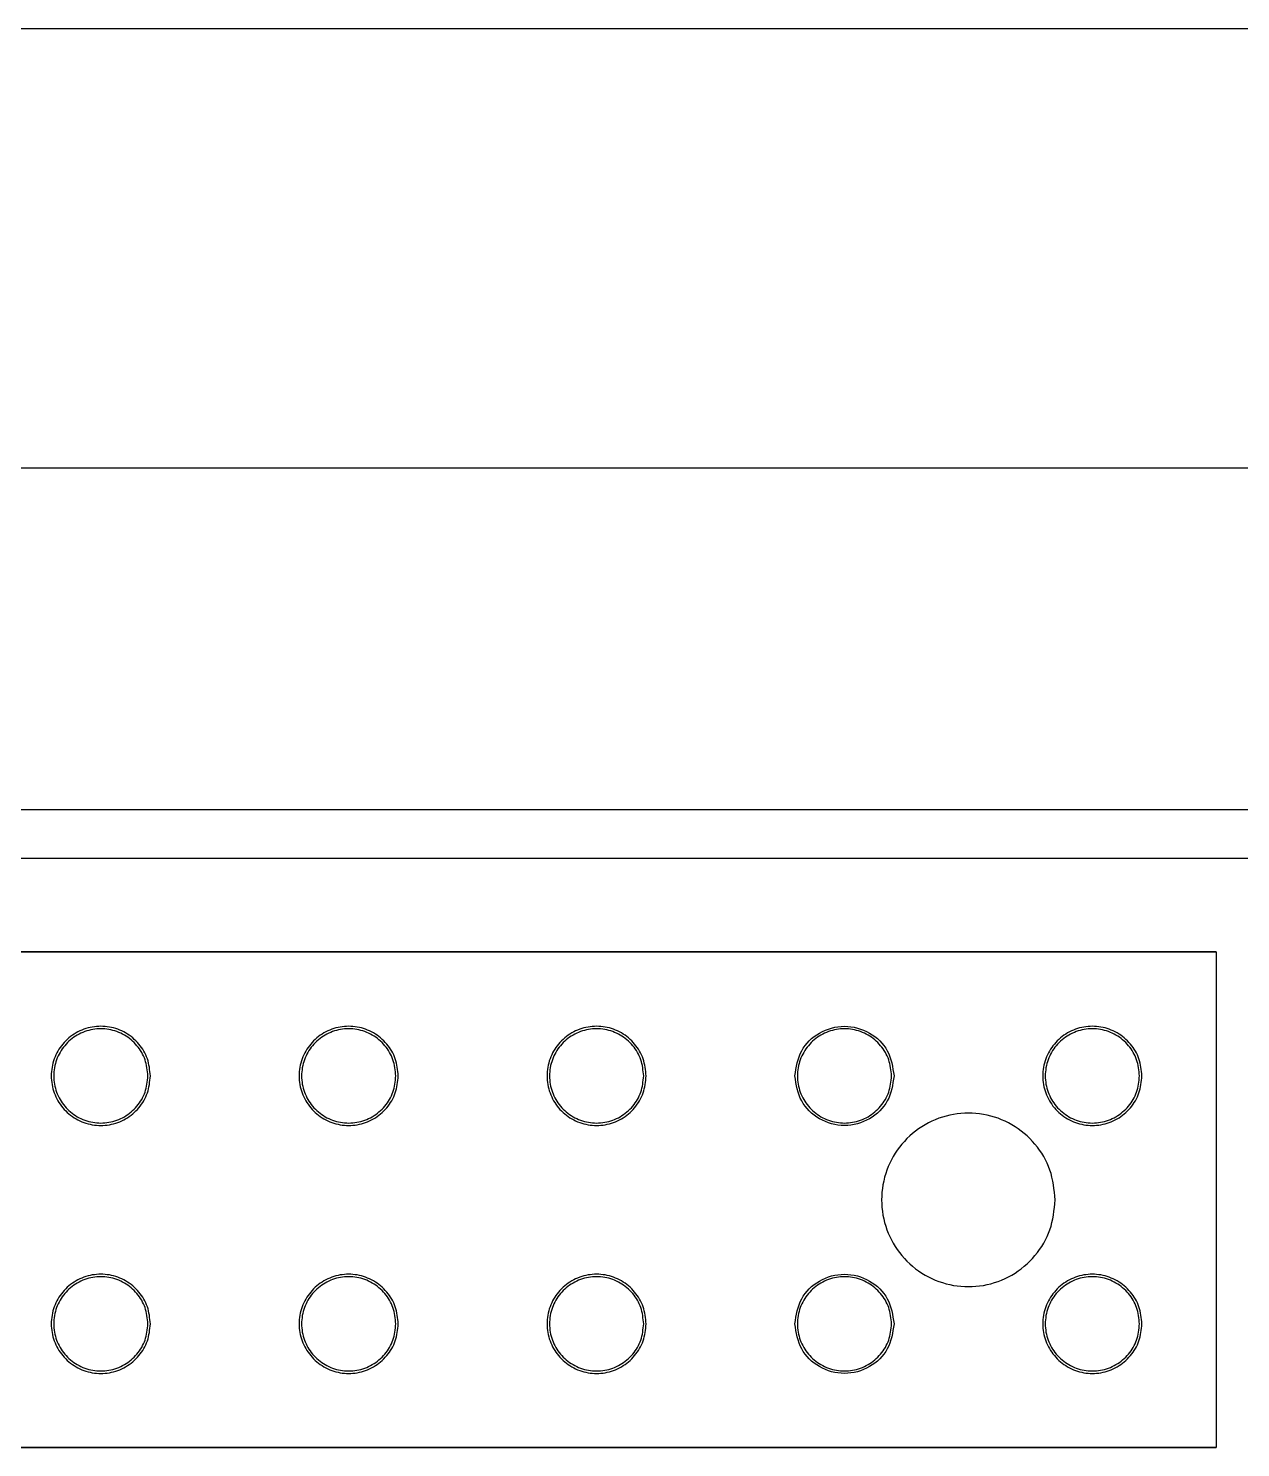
# Model space of a CAD drawing. Extents: x 1609 to 25880, y -15559 to -1657.
# Drawn here: x 16765 to 20433, y -6748 to -2455 of the extents above; entities that cross this region are included whole.
import ezdxf

# ---------------------------------------------------------------- set-up
doc = ezdxf.new("R2010")
doc.units = 0
doc.layers.get('0').update_dxf_attribs({"linetype": 'CONTINUOUS'})

msp = doc.modelspace()

# ---------------------------------------------------------------- linework, layer by layer
at = {"color": 7}
for points in [[(3262.5, -2454.732), (22455, -2454.732)], [(4296, -3783.732), (21421.5, -3783.732)], [(4148.25, -4817.232), (21569.25, -4817.232)], [(4148.25, -4964.232), (21569.25, -4964.232)], [(20358.75, -5247.732), (5358.75, -5247.732)], [(20358.75, -5247.732), (20358.75, -6747.732)], [(6108.75, -6747.732), (20358.75, -6747.732)]]:
    msp.add_lwpolyline(points, dxfattribs=at)
for points in [[(20358.75, -5247.732), (20358.75, -6747.732), (5358.75, -6747.732), (5358.75, -5247.732)], [(16983.75, -5622.732)], [(16983.75, -5622.732)], [(17126.775, -5623.347)], [(17126.775, -5623.347)], [(17134.275, -5623.347)], [(17134.275, -5623.347)], [(17733.75, -5622.732)], [(17733.75, -5622.732)], [(17876.775, -5623.347)], [(17876.775, -5623.347)], [(17884.275, -5623.347)], [(17884.275, -5623.347)], [(18483.75, -5622.732)], [(18483.75, -5622.732)], [(18626.775, -5623.347)], [(18626.775, -5623.347)], [(18634.275, -5623.347)], [(18634.275, -5623.347)], [(19233.75, -5622.732)], [(19233.75, -5622.732)], [(19376.775, -5623.347)], [(19376.775, -5623.347)], [(19384.275, -5623.347)], [(19384.275, -5623.347)], [(19983.75, -5622.732)], [(19983.75, -5622.732)], [(20126.775, -5623.347)], [(20126.775, -5623.347)], [(20134.275, -5623.347)], [(20134.275, -5623.347)], [(19871.775, -5998.347)], [(19871.775, -5998.347)], [(16983.75, -6372.732)], [(16983.75, -6372.732)], [(17126.775, -6373.347)], [(17126.775, -6373.347)], [(17134.275, -6373.347)], [(17134.275, -6373.347)], [(17733.75, -6372.732)], [(17733.75, -6372.732)], [(17876.775, -6373.347)], [(17876.775, -6373.347)], [(17884.275, -6373.347)], [(17884.275, -6373.347)], [(18483.75, -6372.732)], [(18483.75, -6372.732)], [(18626.775, -6373.347)], [(18626.775, -6373.347)], [(18634.275, -6373.347)], [(18634.275, -6373.347)], [(19233.75, -6372.732)], [(19233.75, -6372.732)], [(19376.775, -6373.347)], [(19376.775, -6373.347)], [(19384.275, -6373.347)], [(19384.275, -6373.347)], [(19983.75, -6372.732)], [(19983.75, -6372.732)], [(20126.775, -6373.347)], [(20126.775, -6373.347)], [(20134.275, -6373.347)], [(20134.275, -6373.347)]]:
    msp.add_lwpolyline(points, close=True, dxfattribs=at)
for points, knots in [([(17134.275, -5623.347), (17132.482806, -5640.884196), (17128.924068, -5675.707602), (17101.314066, -5721.72727), (17060.88835, -5755.941686), (17010.828714, -5774.087872), (16957.709796, -5774.087872), (16907.720272, -5755.941686), (16867.014614, -5721.72727), (16840.444754, -5675.707602), (16831.167889, -5623.347), (16840.444754, -5570.986398), (16867.014614, -5524.96673), (16907.720272, -5490.752314), (16957.709796, -5472.606128), (17010.828714, -5472.606128), (17060.88835, -5490.752314), (17101.314066, -5524.96673), (17128.924068, -5570.986398), (17132.482806, -5605.809804), (17134.275, -5623.347)], [0, 0, 0, 0, 52.344617, 103.940101, 156.284718, 208.629336, 260.224819, 312.569437, 364.914054, 416.509538, 468.854155, 521.198772, 572.794256, 625.138873, 677.483491, 729.078974, 781.423592, 833.768209, 885.363693, 937.70831, 937.70831, 937.70831, 937.70831]), ([(17134.275, -5623.347), (17132.482806, -5640.884196), (17128.924068, -5675.707602), (17101.314066, -5721.72727), (17060.88835, -5755.941686), (17010.828714, -5774.087872), (16957.709796, -5774.087872), (16907.720272, -5755.941686), (16867.014614, -5721.72727), (16840.444754, -5675.707602), (16831.167889, -5623.347), (16840.444754, -5570.986398), (16867.014614, -5524.96673), (16907.720272, -5490.752314), (16957.709796, -5472.606128), (17010.828714, -5472.606128), (17060.88835, -5490.752314), (17101.314066, -5524.96673), (17128.924068, -5570.986398), (17132.482806, -5605.809804), (17134.275, -5623.347)], [0, 0, 0, 0, 52.344617, 103.940101, 156.284718, 208.629336, 260.224819, 312.569437, 364.914054, 416.509538, 468.854155, 521.198772, 572.794256, 625.138873, 677.483491, 729.078974, 781.423592, 833.768209, 885.363693, 937.70831, 937.70831, 937.70831, 937.70831]), ([(17126.775, -5623.347), (17125.072416, -5640.007336), (17121.691615, -5673.089572), (17095.462113, -5716.808256), (17057.057682, -5749.311951), (17009.501029, -5766.550828), (16959.038056, -5766.550828), (16911.548009, -5749.311951), (16872.877633, -5716.808256), (16847.636266, -5673.089572), (16838.823245, -5623.347), (16847.636266, -5573.604428), (16872.877633, -5529.885744), (16911.548009, -5497.382049), (16959.038056, -5480.143172), (17009.501029, -5480.143172), (17057.057682, -5497.382049), (17095.462113, -5529.885744), (17121.691615, -5573.604428), (17125.072416, -5606.686664), (17126.775, -5623.347)], [0, 0, 0, 0, 49.727386, 98.743096, 148.470482, 198.197869, 247.213578, 296.940965, 346.668351, 395.684061, 445.411447, 495.138834, 544.154543, 593.88193, 643.609316, 692.625026, 742.352412, 792.079798, 841.095508, 890.822894, 890.822894, 890.822894, 890.822894]), ([(17126.775, -5623.347), (17125.072416, -5640.007336), (17121.691615, -5673.089572), (17095.462113, -5716.808256), (17057.057682, -5749.311951), (17009.501029, -5766.550828), (16959.038056, -5766.550828), (16911.548009, -5749.311951), (16872.877633, -5716.808256), (16847.636266, -5673.089572), (16838.823245, -5623.347), (16847.636266, -5573.604428), (16872.877633, -5529.885744), (16911.548009, -5497.382049), (16959.038056, -5480.143172), (17009.501029, -5480.143172), (17057.057682, -5497.382049), (17095.462113, -5529.885744), (17121.691615, -5573.604428), (17125.072416, -5606.686664), (17126.775, -5623.347)], [0, 0, 0, 0, 49.727386, 98.743096, 148.470482, 198.197869, 247.213578, 296.940965, 346.668351, 395.684061, 445.411447, 495.138834, 544.154543, 593.88193, 643.609316, 692.625026, 742.352412, 792.079798, 841.095508, 890.822894, 890.822894, 890.822894, 890.822894]), ([(17884.275, -5623.347), (17882.482806, -5640.884196), (17878.924068, -5675.707602), (17851.314066, -5721.72727), (17810.88835, -5755.941686), (17760.828714, -5774.087872), (17707.709796, -5774.087872), (17657.720272, -5755.941686), (17617.014614, -5721.72727), (17590.444754, -5675.707602), (17581.167889, -5623.347), (17590.444754, -5570.986398), (17617.014614, -5524.96673), (17657.720272, -5490.752314), (17707.709796, -5472.606128), (17760.828714, -5472.606128), (17810.88835, -5490.752314), (17851.314066, -5524.96673), (17878.924068, -5570.986398), (17882.482806, -5605.809804), (17884.275, -5623.347)], [0, 0, 0, 0, 52.344617, 103.940101, 156.284718, 208.629336, 260.224819, 312.569437, 364.914054, 416.509538, 468.854155, 521.198772, 572.794256, 625.138873, 677.483491, 729.078974, 781.423592, 833.768209, 885.363693, 937.70831, 937.70831, 937.70831, 937.70831]), ([(17884.275, -5623.347), (17882.482806, -5640.884196), (17878.924068, -5675.707602), (17851.314066, -5721.72727), (17810.88835, -5755.941686), (17760.828714, -5774.087872), (17707.709796, -5774.087872), (17657.720272, -5755.941686), (17617.014614, -5721.72727), (17590.444754, -5675.707602), (17581.167889, -5623.347), (17590.444754, -5570.986398), (17617.014614, -5524.96673), (17657.720272, -5490.752314), (17707.709796, -5472.606128), (17760.828714, -5472.606128), (17810.88835, -5490.752314), (17851.314066, -5524.96673), (17878.924068, -5570.986398), (17882.482806, -5605.809804), (17884.275, -5623.347)], [0, 0, 0, 0, 52.344617, 103.940101, 156.284718, 208.629336, 260.224819, 312.569437, 364.914054, 416.509538, 468.854155, 521.198772, 572.794256, 625.138873, 677.483491, 729.078974, 781.423592, 833.768209, 885.363693, 937.70831, 937.70831, 937.70831, 937.70831]), ([(17876.775, -5623.347), (17875.072416, -5640.007336), (17871.691615, -5673.089572), (17845.462113, -5716.808256), (17807.057682, -5749.311951), (17759.501029, -5766.550828), (17709.038056, -5766.550828), (17661.548009, -5749.311951), (17622.877633, -5716.808256), (17597.636266, -5673.089572), (17588.823245, -5623.347), (17597.636266, -5573.604428), (17622.877633, -5529.885744), (17661.548009, -5497.382049), (17709.038056, -5480.143172), (17759.501029, -5480.143172), (17807.057682, -5497.382049), (17845.462113, -5529.885744), (17871.691615, -5573.604428), (17875.072416, -5606.686664), (17876.775, -5623.347)], [0, 0, 0, 0, 49.727386, 98.743096, 148.470482, 198.197869, 247.213578, 296.940965, 346.668351, 395.684061, 445.411447, 495.138834, 544.154543, 593.88193, 643.609316, 692.625026, 742.352412, 792.079798, 841.095508, 890.822894, 890.822894, 890.822894, 890.822894]), ([(17876.775, -5623.347), (17875.072416, -5640.007336), (17871.691615, -5673.089572), (17845.462113, -5716.808256), (17807.057682, -5749.311951), (17759.501029, -5766.550828), (17709.038056, -5766.550828), (17661.548009, -5749.311951), (17622.877633, -5716.808256), (17597.636266, -5673.089572), (17588.823245, -5623.347), (17597.636266, -5573.604428), (17622.877633, -5529.885744), (17661.548009, -5497.382049), (17709.038056, -5480.143172), (17759.501029, -5480.143172), (17807.057682, -5497.382049), (17845.462113, -5529.885744), (17871.691615, -5573.604428), (17875.072416, -5606.686664), (17876.775, -5623.347)], [0, 0, 0, 0, 49.727386, 98.743096, 148.470482, 198.197869, 247.213578, 296.940965, 346.668351, 395.684061, 445.411447, 495.138834, 544.154543, 593.88193, 643.609316, 692.625026, 742.352412, 792.079798, 841.095508, 890.822894, 890.822894, 890.822894, 890.822894]), ([(18634.275, -5623.347), (18632.482806, -5640.884196), (18628.924068, -5675.707602), (18601.314066, -5721.72727), (18560.88835, -5755.941686), (18510.828714, -5774.087872), (18457.709796, -5774.087872), (18407.720272, -5755.941686), (18367.014614, -5721.72727), (18340.444754, -5675.707602), (18331.167889, -5623.347), (18340.444754, -5570.986398), (18367.014614, -5524.96673), (18407.720272, -5490.752314), (18457.709796, -5472.606128), (18510.828714, -5472.606128), (18560.88835, -5490.752314), (18601.314066, -5524.96673), (18628.924068, -5570.986398), (18632.482806, -5605.809804), (18634.275, -5623.347)], [0, 0, 0, 0, 52.344617, 103.940101, 156.284718, 208.629336, 260.224819, 312.569437, 364.914054, 416.509538, 468.854155, 521.198772, 572.794256, 625.138873, 677.483491, 729.078974, 781.423592, 833.768209, 885.363693, 937.70831, 937.70831, 937.70831, 937.70831]), ([(18634.275, -5623.347), (18632.482806, -5640.884196), (18628.924068, -5675.707602), (18601.314066, -5721.72727), (18560.88835, -5755.941686), (18510.828714, -5774.087872), (18457.709796, -5774.087872), (18407.720272, -5755.941686), (18367.014614, -5721.72727), (18340.444754, -5675.707602), (18331.167889, -5623.347), (18340.444754, -5570.986398), (18367.014614, -5524.96673), (18407.720272, -5490.752314), (18457.709796, -5472.606128), (18510.828714, -5472.606128), (18560.88835, -5490.752314), (18601.314066, -5524.96673), (18628.924068, -5570.986398), (18632.482806, -5605.809804), (18634.275, -5623.347)], [0, 0, 0, 0, 52.344617, 103.940101, 156.284718, 208.629336, 260.224819, 312.569437, 364.914054, 416.509538, 468.854155, 521.198772, 572.794256, 625.138873, 677.483491, 729.078974, 781.423592, 833.768209, 885.363693, 937.70831, 937.70831, 937.70831, 937.70831]), ([(18626.775, -5623.347), (18625.072416, -5640.007336), (18621.691615, -5673.089572), (18595.462113, -5716.808256), (18557.057682, -5749.311951), (18509.501029, -5766.550828), (18459.038056, -5766.550828), (18411.548009, -5749.311951), (18372.877633, -5716.808256), (18347.636266, -5673.089572), (18338.823245, -5623.347), (18347.636266, -5573.604428), (18372.877633, -5529.885744), (18411.548009, -5497.382049), (18459.038056, -5480.143172), (18509.501029, -5480.143172), (18557.057682, -5497.382049), (18595.462113, -5529.885744), (18621.691615, -5573.604428), (18625.072416, -5606.686664), (18626.775, -5623.347)], [0, 0, 0, 0, 49.727386, 98.743096, 148.470482, 198.197869, 247.213578, 296.940965, 346.668351, 395.684061, 445.411447, 495.138834, 544.154543, 593.88193, 643.609316, 692.625026, 742.352412, 792.079798, 841.095508, 890.822894, 890.822894, 890.822894, 890.822894]), ([(18626.775, -5623.347), (18625.072416, -5640.007336), (18621.691615, -5673.089572), (18595.462113, -5716.808256), (18557.057682, -5749.311951), (18509.501029, -5766.550828), (18459.038056, -5766.550828), (18411.548009, -5749.311951), (18372.877633, -5716.808256), (18347.636266, -5673.089572), (18338.823245, -5623.347), (18347.636266, -5573.604428), (18372.877633, -5529.885744), (18411.548009, -5497.382049), (18459.038056, -5480.143172), (18509.501029, -5480.143172), (18557.057682, -5497.382049), (18595.462113, -5529.885744), (18621.691615, -5573.604428), (18625.072416, -5606.686664), (18626.775, -5623.347)], [0, 0, 0, 0, 49.727386, 98.743096, 148.470482, 198.197869, 247.213578, 296.940965, 346.668351, 395.684061, 445.411447, 495.138834, 544.154543, 593.88193, 643.609316, 692.625026, 742.352412, 792.079798, 841.095508, 890.822894, 890.822894, 890.822894, 890.822894]), ([(19084.275, -5623.347), (19088.400777, -5596.904478), (19096.529963, -5544.80371), (19156.202954, -5487.445024), (19234.275, -5466.191906), (19312.347046, -5487.445024), (19372.020037, -5544.80371), (19380.149223, -5596.904478), (19384.275, -5623.347)], [0, 0, 0, 0, 78.428864, 154.531552, 232.960416, 311.38928, 387.491968, 465.920832, 465.920832, 465.920832, 465.920832]), ([(19084.275, -5623.347), (19088.400777, -5596.904478), (19096.529963, -5544.80371), (19156.202954, -5487.445024), (19234.275, -5466.191906), (19312.347046, -5487.445024), (19372.020037, -5544.80371), (19380.149223, -5596.904478), (19384.275, -5623.347)], [0, 0, 0, 0, 78.428864, 154.531552, 232.960416, 311.38928, 387.491968, 465.920832, 465.920832, 465.920832, 465.920832]), ([(19376.775, -5623.347), (19375.072416, -5640.007336), (19371.691615, -5673.089572), (19345.462113, -5716.808256), (19307.057682, -5749.311951), (19259.501029, -5766.550828), (19209.038056, -5766.550828), (19161.548009, -5749.311951), (19122.877633, -5716.808256), (19097.636266, -5673.089572), (19088.823245, -5623.347), (19097.636266, -5573.604428), (19122.877633, -5529.885744), (19161.548009, -5497.382049), (19209.038056, -5480.143172), (19259.501029, -5480.143172), (19307.057682, -5497.382049), (19345.462113, -5529.885744), (19371.691615, -5573.604428), (19375.072416, -5606.686664), (19376.775, -5623.347)], [0, 0, 0, 0, 49.727386, 98.743096, 148.470482, 198.197869, 247.213578, 296.940965, 346.668351, 395.684061, 445.411447, 495.138834, 544.154543, 593.88193, 643.609316, 692.625026, 742.352412, 792.079798, 841.095508, 890.822894, 890.822894, 890.822894, 890.822894]), ([(19376.775, -5623.347), (19375.072416, -5640.007336), (19371.691615, -5673.089572), (19345.462113, -5716.808256), (19307.057682, -5749.311951), (19259.501029, -5766.550828), (19209.038056, -5766.550828), (19161.548009, -5749.311951), (19122.877633, -5716.808256), (19097.636266, -5673.089572), (19088.823245, -5623.347), (19097.636266, -5573.604428), (19122.877633, -5529.885744), (19161.548009, -5497.382049), (19209.038056, -5480.143172), (19259.501029, -5480.143172), (19307.057682, -5497.382049), (19345.462113, -5529.885744), (19371.691615, -5573.604428), (19375.072416, -5606.686664), (19376.775, -5623.347)], [0, 0, 0, 0, 49.727386, 98.743096, 148.470482, 198.197869, 247.213578, 296.940965, 346.668351, 395.684061, 445.411447, 495.138834, 544.154543, 593.88193, 643.609316, 692.625026, 742.352412, 792.079798, 841.095508, 890.822894, 890.822894, 890.822894, 890.822894]), ([(20134.275, -5623.347), (20132.482806, -5640.884196), (20128.924068, -5675.707602), (20101.314066, -5721.72727), (20060.88835, -5755.941686), (20010.828714, -5774.087872), (19957.709796, -5774.087872), (19907.720272, -5755.941686), (19867.014614, -5721.72727), (19840.444754, -5675.707602), (19831.167889, -5623.347), (19840.444754, -5570.986398), (19867.014614, -5524.96673), (19907.720272, -5490.752314), (19957.709796, -5472.606128), (20010.828714, -5472.606128), (20060.88835, -5490.752314), (20101.314066, -5524.96673), (20128.924068, -5570.986398), (20132.482806, -5605.809804), (20134.275, -5623.347)], [0, 0, 0, 0, 52.344617, 103.940101, 156.284718, 208.629336, 260.224819, 312.569437, 364.914054, 416.509538, 468.854155, 521.198772, 572.794256, 625.138873, 677.483491, 729.078974, 781.423592, 833.768209, 885.363693, 937.70831, 937.70831, 937.70831, 937.70831]), ([(20134.275, -5623.347), (20132.482806, -5640.884196), (20128.924068, -5675.707602), (20101.314066, -5721.72727), (20060.88835, -5755.941686), (20010.828714, -5774.087872), (19957.709796, -5774.087872), (19907.720272, -5755.941686), (19867.014614, -5721.72727), (19840.444754, -5675.707602), (19831.167889, -5623.347), (19840.444754, -5570.986398), (19867.014614, -5524.96673), (19907.720272, -5490.752314), (19957.709796, -5472.606128), (20010.828714, -5472.606128), (20060.88835, -5490.752314), (20101.314066, -5524.96673), (20128.924068, -5570.986398), (20132.482806, -5605.809804), (20134.275, -5623.347)], [0, 0, 0, 0, 52.344617, 103.940101, 156.284718, 208.629336, 260.224819, 312.569437, 364.914054, 416.509538, 468.854155, 521.198772, 572.794256, 625.138873, 677.483491, 729.078974, 781.423592, 833.768209, 885.363693, 937.70831, 937.70831, 937.70831, 937.70831]), ([(20126.775, -5623.347), (20125.072416, -5640.007336), (20121.691615, -5673.089572), (20095.462113, -5716.808256), (20057.057682, -5749.311951), (20009.501029, -5766.550828), (19959.038056, -5766.550828), (19911.548009, -5749.311951), (19872.877633, -5716.808256), (19847.636266, -5673.089572), (19838.823245, -5623.347), (19847.636266, -5573.604428), (19872.877633, -5529.885744), (19911.548009, -5497.382049), (19959.038056, -5480.143172), (20009.501029, -5480.143172), (20057.057682, -5497.382049), (20095.462113, -5529.885744), (20121.691615, -5573.604428), (20125.072416, -5606.686664), (20126.775, -5623.347)], [0, 0, 0, 0, 49.727386, 98.743096, 148.470482, 198.197869, 247.213578, 296.940965, 346.668351, 395.684061, 445.411447, 495.138834, 544.154543, 593.88193, 643.609316, 692.625026, 742.352412, 792.079798, 841.095508, 890.822894, 890.822894, 890.822894, 890.822894]), ([(20126.775, -5623.347), (20125.072416, -5640.007336), (20121.691615, -5673.089572), (20095.462113, -5716.808256), (20057.057682, -5749.311951), (20009.501029, -5766.550828), (19959.038056, -5766.550828), (19911.548009, -5749.311951), (19872.877633, -5716.808256), (19847.636266, -5673.089572), (19838.823245, -5623.347), (19847.636266, -5573.604428), (19872.877633, -5529.885744), (19911.548009, -5497.382049), (19959.038056, -5480.143172), (20009.501029, -5480.143172), (20057.057682, -5497.382049), (20095.462113, -5529.885744), (20121.691615, -5573.604428), (20125.072416, -5606.686664), (20126.775, -5623.347)], [0, 0, 0, 0, 49.727386, 98.743096, 148.470482, 198.197869, 247.213578, 296.940965, 346.668351, 395.684061, 445.411447, 495.138834, 544.154543, 593.88193, 643.609316, 692.625026, 742.352412, 792.079798, 841.095508, 890.822894, 890.822894, 890.822894, 890.822894]), ([(19384.275, -5623.347), (19380.149223, -5649.789522), (19372.020037, -5701.89029), (19312.347046, -5759.248976), (19234.275, -5780.502094), (19156.202954, -5759.248976), (19096.529963, -5701.89029), (19088.400777, -5649.789522), (19084.275, -5623.347)], [0, 0, 0, 0, 78.428864, 154.531552, 232.960416, 311.38928, 387.491968, 465.920832, 465.920832, 465.920832, 465.920832]), ([(19384.275, -5623.347), (19380.149223, -5649.789522), (19372.020037, -5701.89029), (19312.347046, -5759.248976), (19234.275, -5780.502094), (19156.202954, -5759.248976), (19096.529963, -5701.89029), (19088.400777, -5649.789522), (19084.275, -5623.347)], [0, 0, 0, 0, 78.428864, 154.531552, 232.960416, 311.38928, 387.491968, 465.920832, 465.920832, 465.920832, 465.920832]), ([(19871.775, -5998.347), (19868.638661, -6029.037092), (19862.410869, -6089.978053), (19814.093365, -6170.512472), (19743.348362, -6230.3877), (19655.744, -6262.143526), (19562.785893, -6262.143526), (19475.304226, -6230.3877), (19404.069325, -6170.512472), (19357.572069, -6089.978053), (19341.337556, -5998.347), (19357.572069, -5906.715947), (19404.069325, -5826.181528), (19475.304226, -5766.3063), (19562.785893, -5734.550474), (19655.744, -5734.550474), (19743.348362, -5766.3063), (19814.093365, -5826.181528), (19862.410869, -5906.715947), (19868.638661, -5967.656908), (19871.775, -5998.347)], [0, 0, 0, 0, 91.60308, 181.895177, 273.498257, 365.101337, 455.393434, 546.996514, 638.599594, 728.891691, 820.494771, 912.097851, 1002.389948, 1093.993028, 1185.596109, 1275.888205, 1367.491285, 1459.094366, 1549.386462, 1640.989542, 1640.989542, 1640.989542, 1640.989542]), ([(19871.775, -5998.347), (19868.638661, -6029.037092), (19862.410869, -6089.978053), (19814.093365, -6170.512472), (19743.348362, -6230.3877), (19655.744, -6262.143526), (19562.785893, -6262.143526), (19475.304226, -6230.3877), (19404.069325, -6170.512472), (19357.572069, -6089.978053), (19341.337556, -5998.347), (19357.572069, -5906.715947), (19404.069325, -5826.181528), (19475.304226, -5766.3063), (19562.785893, -5734.550474), (19655.744, -5734.550474), (19743.348362, -5766.3063), (19814.093365, -5826.181528), (19862.410869, -5906.715947), (19868.638661, -5967.656908), (19871.775, -5998.347)], [0, 0, 0, 0, 91.60308, 181.895177, 273.498257, 365.101337, 455.393434, 546.996514, 638.599594, 728.891691, 820.494771, 912.097851, 1002.389948, 1093.993028, 1185.596109, 1275.888205, 1367.491285, 1459.094366, 1549.386462, 1640.989542, 1640.989542, 1640.989542, 1640.989542]), ([(17134.275, -6373.347), (17132.482806, -6390.884196), (17128.924068, -6425.707602), (17101.314066, -6471.72727), (17060.88835, -6505.941686), (17010.828714, -6524.087872), (16957.709796, -6524.087872), (16907.720272, -6505.941686), (16867.014614, -6471.72727), (16840.444754, -6425.707602), (16831.167889, -6373.347), (16840.444754, -6320.986398), (16867.014614, -6274.96673), (16907.720272, -6240.752314), (16957.709796, -6222.606128), (17010.828714, -6222.606128), (17060.88835, -6240.752314), (17101.314066, -6274.96673), (17128.924068, -6320.986398), (17132.482806, -6355.809804), (17134.275, -6373.347)], [0, 0, 0, 0, 52.344617, 103.940101, 156.284718, 208.629336, 260.224819, 312.569437, 364.914054, 416.509538, 468.854155, 521.198772, 572.794256, 625.138873, 677.483491, 729.078974, 781.423592, 833.768209, 885.363693, 937.70831, 937.70831, 937.70831, 937.70831]), ([(17134.275, -6373.347), (17132.482806, -6390.884196), (17128.924068, -6425.707602), (17101.314066, -6471.72727), (17060.88835, -6505.941686), (17010.828714, -6524.087872), (16957.709796, -6524.087872), (16907.720272, -6505.941686), (16867.014614, -6471.72727), (16840.444754, -6425.707602), (16831.167889, -6373.347), (16840.444754, -6320.986398), (16867.014614, -6274.96673), (16907.720272, -6240.752314), (16957.709796, -6222.606128), (17010.828714, -6222.606128), (17060.88835, -6240.752314), (17101.314066, -6274.96673), (17128.924068, -6320.986398), (17132.482806, -6355.809804), (17134.275, -6373.347)], [0, 0, 0, 0, 52.344617, 103.940101, 156.284718, 208.629336, 260.224819, 312.569437, 364.914054, 416.509538, 468.854155, 521.198772, 572.794256, 625.138873, 677.483491, 729.078974, 781.423592, 833.768209, 885.363693, 937.70831, 937.70831, 937.70831, 937.70831]), ([(17884.275, -6373.347), (17882.482806, -6390.884196), (17878.924068, -6425.707602), (17851.314066, -6471.72727), (17810.88835, -6505.941686), (17760.828714, -6524.087872), (17707.709796, -6524.087872), (17657.720272, -6505.941686), (17617.014614, -6471.72727), (17590.444754, -6425.707602), (17581.167889, -6373.347), (17590.444754, -6320.986398), (17617.014614, -6274.96673), (17657.720272, -6240.752314), (17707.709796, -6222.606128), (17760.828714, -6222.606128), (17810.88835, -6240.752314), (17851.314066, -6274.96673), (17878.924068, -6320.986398), (17882.482806, -6355.809804), (17884.275, -6373.347)], [0, 0, 0, 0, 52.344617, 103.940101, 156.284718, 208.629336, 260.224819, 312.569437, 364.914054, 416.509538, 468.854155, 521.198772, 572.794256, 625.138873, 677.483491, 729.078974, 781.423592, 833.768209, 885.363693, 937.70831, 937.70831, 937.70831, 937.70831]), ([(17884.275, -6373.347), (17882.482806, -6390.884196), (17878.924068, -6425.707602), (17851.314066, -6471.72727), (17810.88835, -6505.941686), (17760.828714, -6524.087872), (17707.709796, -6524.087872), (17657.720272, -6505.941686), (17617.014614, -6471.72727), (17590.444754, -6425.707602), (17581.167889, -6373.347), (17590.444754, -6320.986398), (17617.014614, -6274.96673), (17657.720272, -6240.752314), (17707.709796, -6222.606128), (17760.828714, -6222.606128), (17810.88835, -6240.752314), (17851.314066, -6274.96673), (17878.924068, -6320.986398), (17882.482806, -6355.809804), (17884.275, -6373.347)], [0, 0, 0, 0, 52.344617, 103.940101, 156.284718, 208.629336, 260.224819, 312.569437, 364.914054, 416.509538, 468.854155, 521.198772, 572.794256, 625.138873, 677.483491, 729.078974, 781.423592, 833.768209, 885.363693, 937.70831, 937.70831, 937.70831, 937.70831]), ([(18634.275, -6373.347), (18632.482806, -6390.884196), (18628.924068, -6425.707602), (18601.314066, -6471.72727), (18560.88835, -6505.941686), (18510.828714, -6524.087872), (18457.709796, -6524.087872), (18407.720272, -6505.941686), (18367.014614, -6471.72727), (18340.444754, -6425.707602), (18331.167889, -6373.347), (18340.444754, -6320.986398), (18367.014614, -6274.96673), (18407.720272, -6240.752314), (18457.709796, -6222.606128), (18510.828714, -6222.606128), (18560.88835, -6240.752314), (18601.314066, -6274.96673), (18628.924068, -6320.986398), (18632.482806, -6355.809804), (18634.275, -6373.347)], [0, 0, 0, 0, 52.344617, 103.940101, 156.284718, 208.629336, 260.224819, 312.569437, 364.914054, 416.509538, 468.854155, 521.198772, 572.794256, 625.138873, 677.483491, 729.078974, 781.423592, 833.768209, 885.363693, 937.70831, 937.70831, 937.70831, 937.70831]), ([(18634.275, -6373.347), (18632.482806, -6390.884196), (18628.924068, -6425.707602), (18601.314066, -6471.72727), (18560.88835, -6505.941686), (18510.828714, -6524.087872), (18457.709796, -6524.087872), (18407.720272, -6505.941686), (18367.014614, -6471.72727), (18340.444754, -6425.707602), (18331.167889, -6373.347), (18340.444754, -6320.986398), (18367.014614, -6274.96673), (18407.720272, -6240.752314), (18457.709796, -6222.606128), (18510.828714, -6222.606128), (18560.88835, -6240.752314), (18601.314066, -6274.96673), (18628.924068, -6320.986398), (18632.482806, -6355.809804), (18634.275, -6373.347)], [0, 0, 0, 0, 52.344617, 103.940101, 156.284718, 208.629336, 260.224819, 312.569437, 364.914054, 416.509538, 468.854155, 521.198772, 572.794256, 625.138873, 677.483491, 729.078974, 781.423592, 833.768209, 885.363693, 937.70831, 937.70831, 937.70831, 937.70831]), ([(19084.275, -6373.347), (19088.400777, -6346.904478), (19096.529963, -6294.80371), (19156.202954, -6237.445024), (19234.275, -6216.191906), (19312.347046, -6237.445024), (19372.020037, -6294.80371), (19380.149223, -6346.904478), (19384.275, -6373.347)], [0, 0, 0, 0, 78.428864, 154.531552, 232.960416, 311.38928, 387.491968, 465.920832, 465.920832, 465.920832, 465.920832]), ([(19084.275, -6373.347), (19088.400777, -6346.904478), (19096.529963, -6294.80371), (19156.202954, -6237.445024), (19234.275, -6216.191906), (19312.347046, -6237.445024), (19372.020037, -6294.80371), (19380.149223, -6346.904478), (19384.275, -6373.347)], [0, 0, 0, 0, 78.428864, 154.531552, 232.960416, 311.38928, 387.491968, 465.920832, 465.920832, 465.920832, 465.920832]), ([(20134.275, -6373.347), (20132.482806, -6390.884196), (20128.924068, -6425.707602), (20101.314066, -6471.72727), (20060.88835, -6505.941686), (20010.828714, -6524.087872), (19957.709796, -6524.087872), (19907.720272, -6505.941686), (19867.014614, -6471.72727), (19840.444754, -6425.707602), (19831.167889, -6373.347), (19840.444754, -6320.986398), (19867.014614, -6274.96673), (19907.720272, -6240.752314), (19957.709796, -6222.606128), (20010.828714, -6222.606128), (20060.88835, -6240.752314), (20101.314066, -6274.96673), (20128.924068, -6320.986398), (20132.482806, -6355.809804), (20134.275, -6373.347)], [0, 0, 0, 0, 52.344617, 103.940101, 156.284718, 208.629336, 260.224819, 312.569437, 364.914054, 416.509538, 468.854155, 521.198772, 572.794256, 625.138873, 677.483491, 729.078974, 781.423592, 833.768209, 885.363693, 937.70831, 937.70831, 937.70831, 937.70831]), ([(20134.275, -6373.347), (20132.482806, -6390.884196), (20128.924068, -6425.707602), (20101.314066, -6471.72727), (20060.88835, -6505.941686), (20010.828714, -6524.087872), (19957.709796, -6524.087872), (19907.720272, -6505.941686), (19867.014614, -6471.72727), (19840.444754, -6425.707602), (19831.167889, -6373.347), (19840.444754, -6320.986398), (19867.014614, -6274.96673), (19907.720272, -6240.752314), (19957.709796, -6222.606128), (20010.828714, -6222.606128), (20060.88835, -6240.752314), (20101.314066, -6274.96673), (20128.924068, -6320.986398), (20132.482806, -6355.809804), (20134.275, -6373.347)], [0, 0, 0, 0, 52.344617, 103.940101, 156.284718, 208.629336, 260.224819, 312.569437, 364.914054, 416.509538, 468.854155, 521.198772, 572.794256, 625.138873, 677.483491, 729.078974, 781.423592, 833.768209, 885.363693, 937.70831, 937.70831, 937.70831, 937.70831]), ([(17126.775, -6373.347), (17125.072416, -6390.007336), (17121.691615, -6423.089572), (17095.462113, -6466.808256), (17057.057682, -6499.311951), (17009.501029, -6516.550828), (16959.038056, -6516.550828), (16911.548009, -6499.311951), (16872.877633, -6466.808256), (16847.636266, -6423.089572), (16838.823245, -6373.347), (16847.636266, -6323.604428), (16872.877633, -6279.885744), (16911.548009, -6247.382049), (16959.038056, -6230.143172), (17009.501029, -6230.143172), (17057.057682, -6247.382049), (17095.462113, -6279.885744), (17121.691615, -6323.604428), (17125.072416, -6356.686664), (17126.775, -6373.347)], [0, 0, 0, 0, 49.727386, 98.743096, 148.470482, 198.197869, 247.213578, 296.940965, 346.668351, 395.684061, 445.411447, 495.138834, 544.154543, 593.88193, 643.609316, 692.625026, 742.352412, 792.079798, 841.095508, 890.822894, 890.822894, 890.822894, 890.822894]), ([(17126.775, -6373.347), (17125.072416, -6390.007336), (17121.691615, -6423.089572), (17095.462113, -6466.808256), (17057.057682, -6499.311951), (17009.501029, -6516.550828), (16959.038056, -6516.550828), (16911.548009, -6499.311951), (16872.877633, -6466.808256), (16847.636266, -6423.089572), (16838.823245, -6373.347), (16847.636266, -6323.604428), (16872.877633, -6279.885744), (16911.548009, -6247.382049), (16959.038056, -6230.143172), (17009.501029, -6230.143172), (17057.057682, -6247.382049), (17095.462113, -6279.885744), (17121.691615, -6323.604428), (17125.072416, -6356.686664), (17126.775, -6373.347)], [0, 0, 0, 0, 49.727386, 98.743096, 148.470482, 198.197869, 247.213578, 296.940965, 346.668351, 395.684061, 445.411447, 495.138834, 544.154543, 593.88193, 643.609316, 692.625026, 742.352412, 792.079798, 841.095508, 890.822894, 890.822894, 890.822894, 890.822894]), ([(17876.775, -6373.347), (17875.072416, -6390.007336), (17871.691615, -6423.089572), (17845.462113, -6466.808256), (17807.057682, -6499.311951), (17759.501029, -6516.550828), (17709.038056, -6516.550828), (17661.548009, -6499.311951), (17622.877633, -6466.808256), (17597.636266, -6423.089572), (17588.823245, -6373.347), (17597.636266, -6323.604428), (17622.877633, -6279.885744), (17661.548009, -6247.382049), (17709.038056, -6230.143172), (17759.501029, -6230.143172), (17807.057682, -6247.382049), (17845.462113, -6279.885744), (17871.691615, -6323.604428), (17875.072416, -6356.686664), (17876.775, -6373.347)], [0, 0, 0, 0, 49.727386, 98.743096, 148.470482, 198.197869, 247.213578, 296.940965, 346.668351, 395.684061, 445.411447, 495.138834, 544.154543, 593.88193, 643.609316, 692.625026, 742.352412, 792.079798, 841.095508, 890.822894, 890.822894, 890.822894, 890.822894]), ([(17876.775, -6373.347), (17875.072416, -6390.007336), (17871.691615, -6423.089572), (17845.462113, -6466.808256), (17807.057682, -6499.311951), (17759.501029, -6516.550828), (17709.038056, -6516.550828), (17661.548009, -6499.311951), (17622.877633, -6466.808256), (17597.636266, -6423.089572), (17588.823245, -6373.347), (17597.636266, -6323.604428), (17622.877633, -6279.885744), (17661.548009, -6247.382049), (17709.038056, -6230.143172), (17759.501029, -6230.143172), (17807.057682, -6247.382049), (17845.462113, -6279.885744), (17871.691615, -6323.604428), (17875.072416, -6356.686664), (17876.775, -6373.347)], [0, 0, 0, 0, 49.727386, 98.743096, 148.470482, 198.197869, 247.213578, 296.940965, 346.668351, 395.684061, 445.411447, 495.138834, 544.154543, 593.88193, 643.609316, 692.625026, 742.352412, 792.079798, 841.095508, 890.822894, 890.822894, 890.822894, 890.822894]), ([(18626.775, -6373.347), (18625.072416, -6390.007336), (18621.691615, -6423.089572), (18595.462113, -6466.808256), (18557.057682, -6499.311951), (18509.501029, -6516.550828), (18459.038056, -6516.550828), (18411.548009, -6499.311951), (18372.877633, -6466.808256), (18347.636266, -6423.089572), (18338.823245, -6373.347), (18347.636266, -6323.604428), (18372.877633, -6279.885744), (18411.548009, -6247.382049), (18459.038056, -6230.143172), (18509.501029, -6230.143172), (18557.057682, -6247.382049), (18595.462113, -6279.885744), (18621.691615, -6323.604428), (18625.072416, -6356.686664), (18626.775, -6373.347)], [0, 0, 0, 0, 49.727386, 98.743096, 148.470482, 198.197869, 247.213578, 296.940965, 346.668351, 395.684061, 445.411447, 495.138834, 544.154543, 593.88193, 643.609316, 692.625026, 742.352412, 792.079798, 841.095508, 890.822894, 890.822894, 890.822894, 890.822894]), ([(18626.775, -6373.347), (18625.072416, -6390.007336), (18621.691615, -6423.089572), (18595.462113, -6466.808256), (18557.057682, -6499.311951), (18509.501029, -6516.550828), (18459.038056, -6516.550828), (18411.548009, -6499.311951), (18372.877633, -6466.808256), (18347.636266, -6423.089572), (18338.823245, -6373.347), (18347.636266, -6323.604428), (18372.877633, -6279.885744), (18411.548009, -6247.382049), (18459.038056, -6230.143172), (18509.501029, -6230.143172), (18557.057682, -6247.382049), (18595.462113, -6279.885744), (18621.691615, -6323.604428), (18625.072416, -6356.686664), (18626.775, -6373.347)], [0, 0, 0, 0, 49.727386, 98.743096, 148.470482, 198.197869, 247.213578, 296.940965, 346.668351, 395.684061, 445.411447, 495.138834, 544.154543, 593.88193, 643.609316, 692.625026, 742.352412, 792.079798, 841.095508, 890.822894, 890.822894, 890.822894, 890.822894]), ([(19376.775, -6373.347), (19375.072416, -6390.007336), (19371.691615, -6423.089572), (19345.462113, -6466.808256), (19307.057682, -6499.311951), (19259.501029, -6516.550828), (19209.038056, -6516.550828), (19161.548009, -6499.311951), (19122.877633, -6466.808256), (19097.636266, -6423.089572), (19088.823245, -6373.347), (19097.636266, -6323.604428), (19122.877633, -6279.885744), (19161.548009, -6247.382049), (19209.038056, -6230.143172), (19259.501029, -6230.143172), (19307.057682, -6247.382049), (19345.462113, -6279.885744), (19371.691615, -6323.604428), (19375.072416, -6356.686664), (19376.775, -6373.347)], [0, 0, 0, 0, 49.727386, 98.743096, 148.470482, 198.197869, 247.213578, 296.940965, 346.668351, 395.684061, 445.411447, 495.138834, 544.154543, 593.88193, 643.609316, 692.625026, 742.352412, 792.079798, 841.095508, 890.822894, 890.822894, 890.822894, 890.822894]), ([(19376.775, -6373.347), (19375.072416, -6390.007336), (19371.691615, -6423.089572), (19345.462113, -6466.808256), (19307.057682, -6499.311951), (19259.501029, -6516.550828), (19209.038056, -6516.550828), (19161.548009, -6499.311951), (19122.877633, -6466.808256), (19097.636266, -6423.089572), (19088.823245, -6373.347), (19097.636266, -6323.604428), (19122.877633, -6279.885744), (19161.548009, -6247.382049), (19209.038056, -6230.143172), (19259.501029, -6230.143172), (19307.057682, -6247.382049), (19345.462113, -6279.885744), (19371.691615, -6323.604428), (19375.072416, -6356.686664), (19376.775, -6373.347)], [0, 0, 0, 0, 49.727386, 98.743096, 148.470482, 198.197869, 247.213578, 296.940965, 346.668351, 395.684061, 445.411447, 495.138834, 544.154543, 593.88193, 643.609316, 692.625026, 742.352412, 792.079798, 841.095508, 890.822894, 890.822894, 890.822894, 890.822894]), ([(20126.775, -6373.347), (20125.072416, -6390.007336), (20121.691615, -6423.089572), (20095.462113, -6466.808256), (20057.057682, -6499.311951), (20009.501029, -6516.550828), (19959.038056, -6516.550828), (19911.548009, -6499.311951), (19872.877633, -6466.808256), (19847.636266, -6423.089572), (19838.823245, -6373.347), (19847.636266, -6323.604428), (19872.877633, -6279.885744), (19911.548009, -6247.382049), (19959.038056, -6230.143172), (20009.501029, -6230.143172), (20057.057682, -6247.382049), (20095.462113, -6279.885744), (20121.691615, -6323.604428), (20125.072416, -6356.686664), (20126.775, -6373.347)], [0, 0, 0, 0, 49.727386, 98.743096, 148.470482, 198.197869, 247.213578, 296.940965, 346.668351, 395.684061, 445.411447, 495.138834, 544.154543, 593.88193, 643.609316, 692.625026, 742.352412, 792.079798, 841.095508, 890.822894, 890.822894, 890.822894, 890.822894]), ([(20126.775, -6373.347), (20125.072416, -6390.007336), (20121.691615, -6423.089572), (20095.462113, -6466.808256), (20057.057682, -6499.311951), (20009.501029, -6516.550828), (19959.038056, -6516.550828), (19911.548009, -6499.311951), (19872.877633, -6466.808256), (19847.636266, -6423.089572), (19838.823245, -6373.347), (19847.636266, -6323.604428), (19872.877633, -6279.885744), (19911.548009, -6247.382049), (19959.038056, -6230.143172), (20009.501029, -6230.143172), (20057.057682, -6247.382049), (20095.462113, -6279.885744), (20121.691615, -6323.604428), (20125.072416, -6356.686664), (20126.775, -6373.347)], [0, 0, 0, 0, 49.727386, 98.743096, 148.470482, 198.197869, 247.213578, 296.940965, 346.668351, 395.684061, 445.411447, 495.138834, 544.154543, 593.88193, 643.609316, 692.625026, 742.352412, 792.079798, 841.095508, 890.822894, 890.822894, 890.822894, 890.822894]), ([(19384.275, -6373.347), (19380.149223, -6399.789522), (19372.020037, -6451.89029), (19312.347046, -6509.248976), (19234.275, -6530.502094), (19156.202954, -6509.248976), (19096.529963, -6451.89029), (19088.400777, -6399.789522), (19084.275, -6373.347)], [0, 0, 0, 0, 78.428864, 154.531552, 232.960416, 311.38928, 387.491968, 465.920832, 465.920832, 465.920832, 465.920832]), ([(19384.275, -6373.347), (19380.149223, -6399.789522), (19372.020037, -6451.89029), (19312.347046, -6509.248976), (19234.275, -6530.502094), (19156.202954, -6509.248976), (19096.529963, -6451.89029), (19088.400777, -6399.789522), (19084.275, -6373.347)], [0, 0, 0, 0, 78.428864, 154.531552, 232.960416, 311.38928, 387.491968, 465.920832, 465.920832, 465.920832, 465.920832])]:
    msp.add_open_spline(points, degree=3, knots=knots, dxfattribs=at)

doc.saveas('drawing.dxf')
